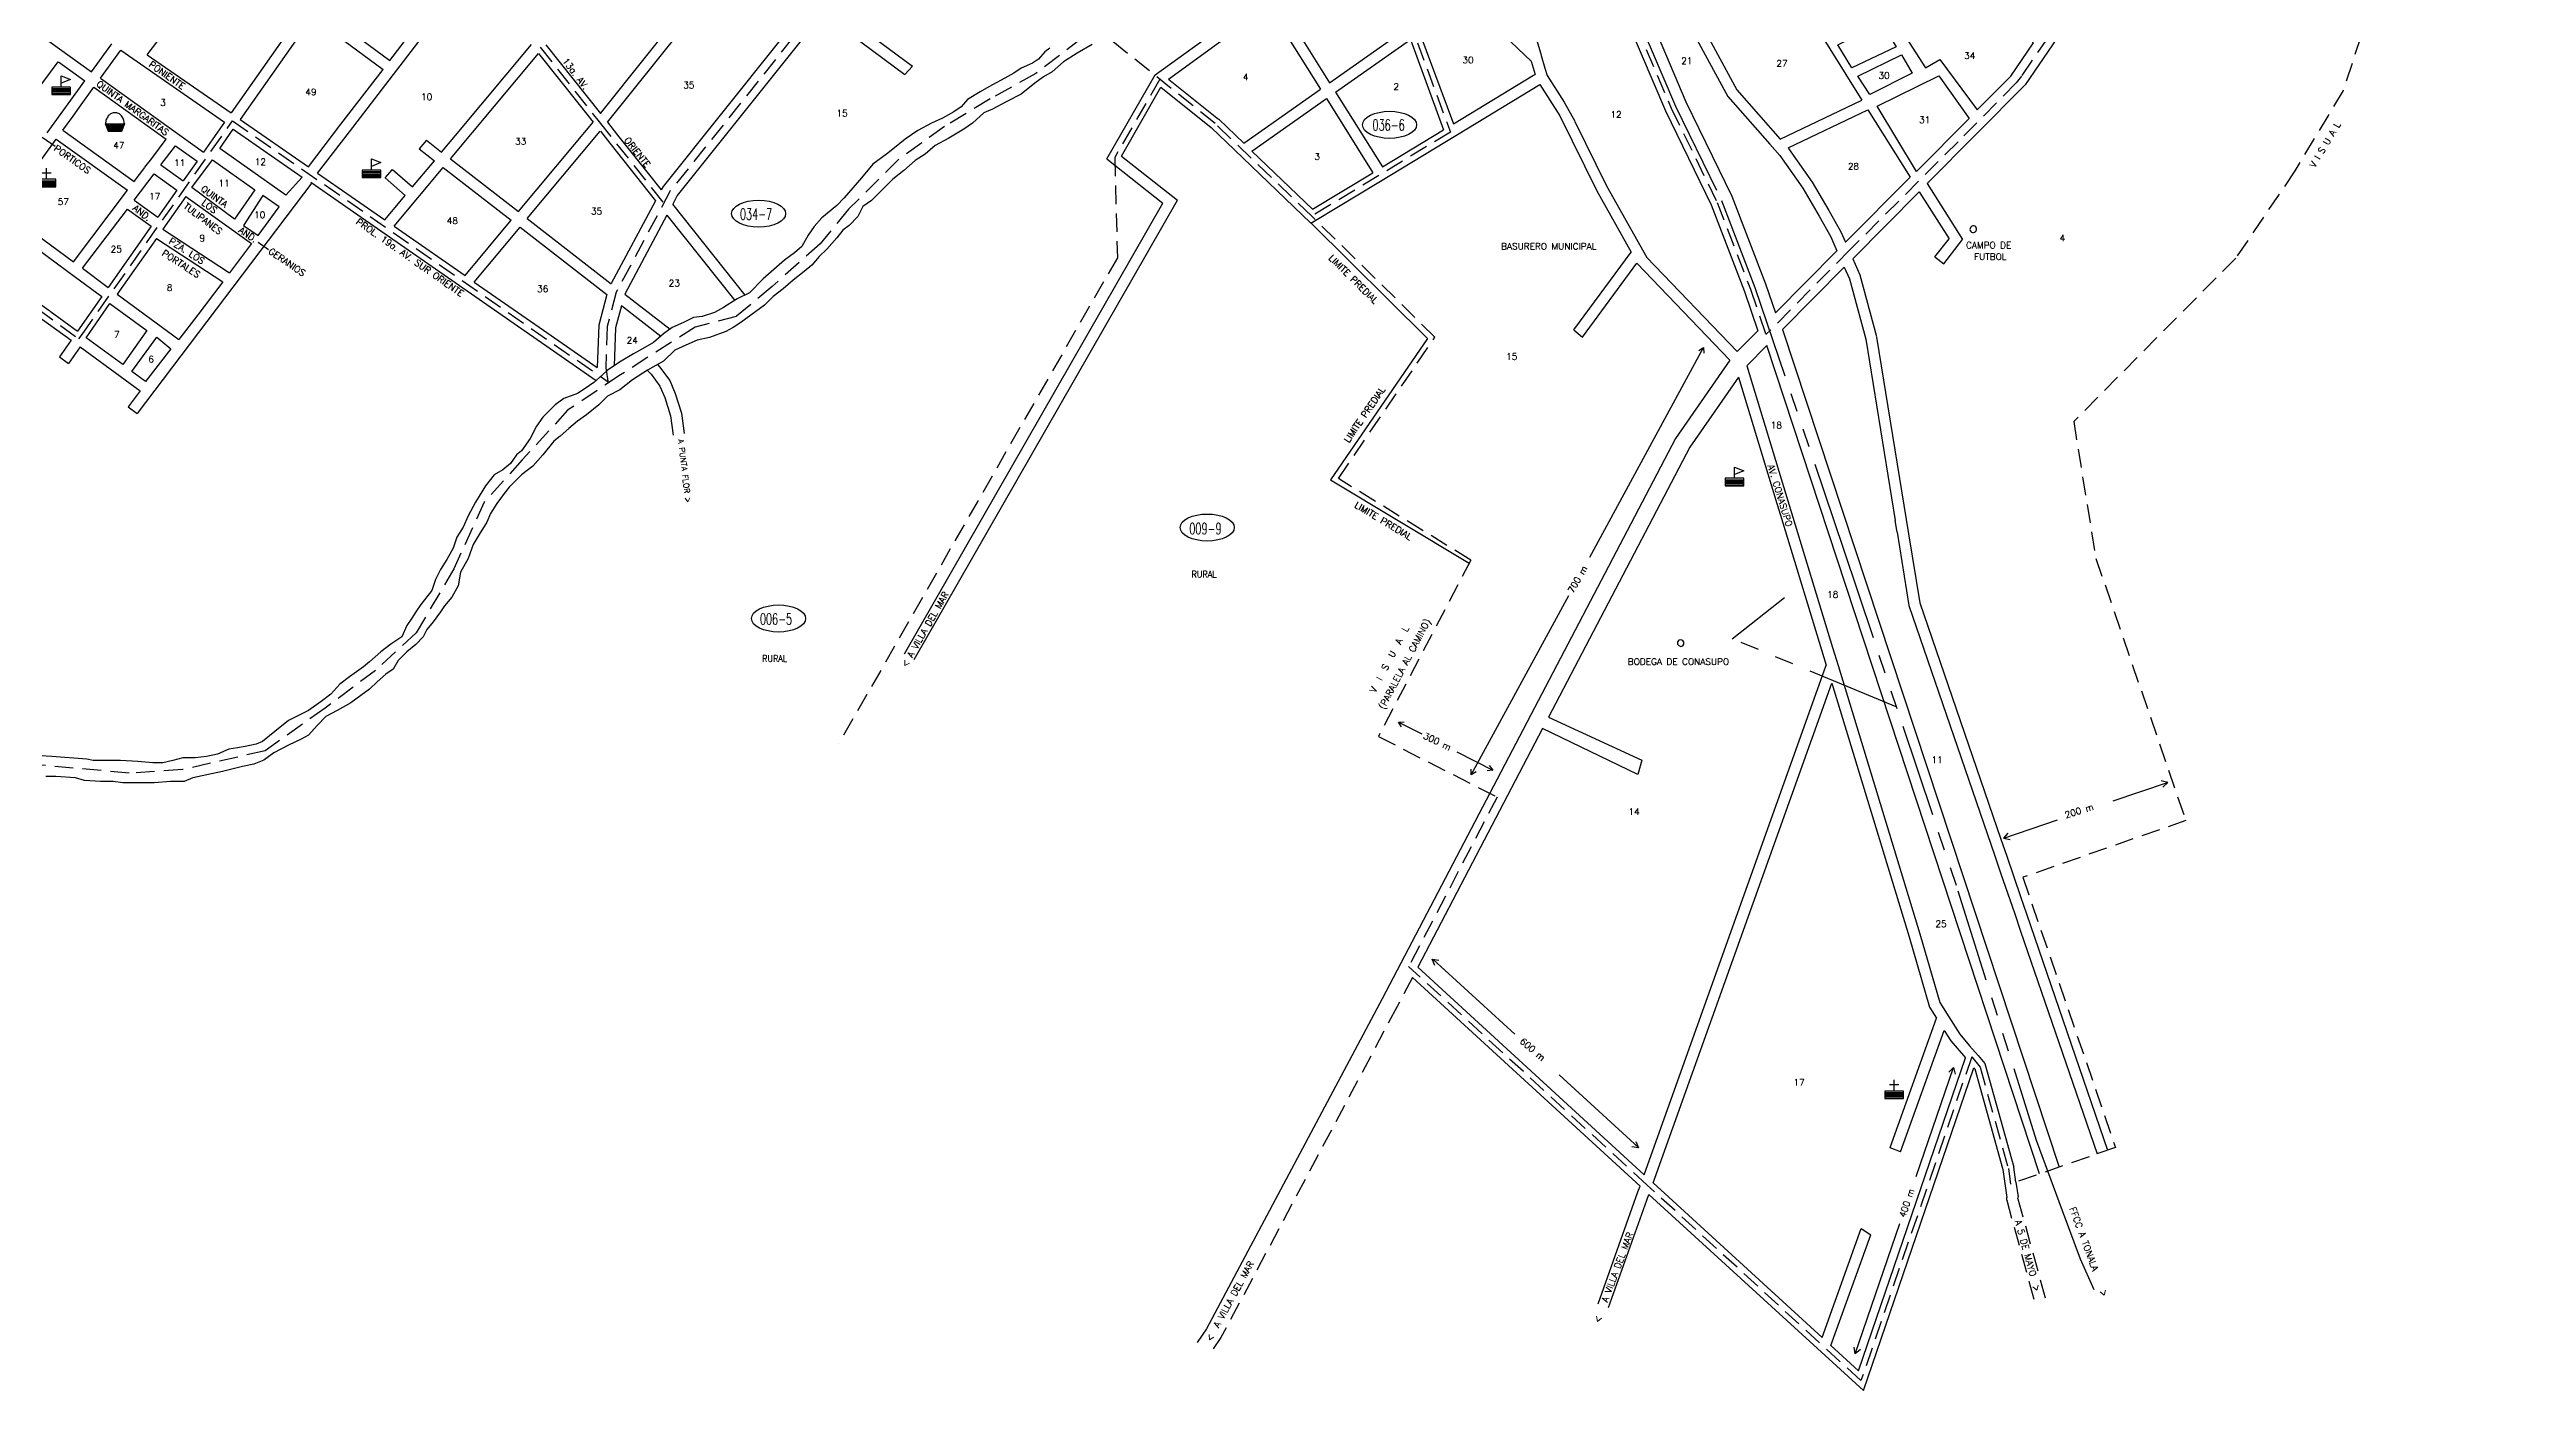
# Model space of a CAD drawing. Extents: x 400988 to 407997, y 1792700 to 1796871.
# Drawn here: x 402801 to 405457, y 1792700 to 1794137 of the extents above; entities that cross this region are included whole.
import ezdxf

# ---------------------------------------------------------------- set-up
doc = ezdxf.new("R2010")
doc.units = 0
doc.header["$LTSCALE"] = 80
doc.header["$MEASUREMENT"] = 0
doc.linetypes.add('HIDDEN', pattern=[0.375, 0.25, -0.125])
doc.linetypes.add('PHANTOM', pattern=[2.5, 1.25, -0.25, 0.25, -0.25, 0.25, -0.25])
doc.layers.get('0').update_dxf_attribs({"linetype": 'CONTINUOUS'})
for name, color, linetype in [('4', 9, 'CONTINUOUS'), ('6', 10, 'CONTINUOUS'), ('9', 5, 'CONTINUOUS'), ('A', 3, 'CONTINUOUS'), ('C', 1, 'CONTINUOUS'), ('D', 6, 'CONTINUOUS'), ('F', 15, 'CONTINUOUS'), ('L', 14, 'CONTINUOUS'), ('M', 10, 'CONTINUOUS'), ('T', 6, 'CONTINUOUS')]:
    doc.layers.add(name, color=color, linetype=linetype)
doc.styles.add('ROMANS', font='ROMANS', dxfattribs={"height": 7})

# ---------------------------------------------------------------- blocks, each defined once
blk = doc.blocks.new('ESC')
for p, q in [((0, -2), (0, 10)), ((0, 10), (10, 6)), ((10, 6), (0, 2)), ((-10, -3.5), (10, -3.5)), ((-10, -5), (10, -5)), ((-10, -6.5), (10, -6.5)), ((-10, -8), (10, -8)), ((-10, -9.5), (10, -9.5))]:
    blk.add_line(p, q)
blk.add_lwpolyline([(-10, -2), (-10, -10), (10, -10), (10, -2)], close=True)
blk = doc.blocks.new('MER')
for p, q in [((-9.4375, -3.5), (9.4375, -3.5)), ((-9, -4.666667), (-9, -2)), ((-8.875, -5), (8.875, -5)), ((-8.3125, -6.5), (8.3125, -6.5)), ((-7.75, -8), (7.75, -8)), ((-7.5, -8.666667), (-7.5, -2)), ((-7.1875, -9.5), (7.1875, -9.5)), ((-6, -10), (-6, -2)), ((-4.5, -10), (-4.5, -2)), ((-3, -10), (-3, -2)), ((-1.5, -10), (-1.5, -2)), ((0, -10), (0, -2)), ((1.5, -10), (1.5, -2)), ((3, -10), (3, -2)), ((4.5, -10), (4.5, -2)), ((6, -10), (6, -2)), ((7.5, -8.666667), (7.5, -2)), ((9, -4.666667), (9, -2))]:
    blk.add_line(p, q)
for points in [[(0, 10, 0.115836), (-3.731702, 9.123708, 0.104065), (-7.071068, 6.485281, 0.09084), (-9.214003, 2.685993, 0.083285), (-10, -2, 0.083285)], [(10, -2, 0.083285), (9.214003, 2.685993, 0.09084), (7.071068, 6.485281, 0.104065), (3.731703, 9.123708, 0.115836), (0, 10, 0.115836)]]:
    blk.add_lwpolyline(points, format="xyb")
blk.add_lwpolyline([(-10, -2), (10, -2), (7, -10), (-7, -10)], close=True)
blk = doc.blocks.new('ELL')
blk.add_circle((0, 0), 1)
blk = doc.blocks.new('IGL')
for p, q in [((-5, 5), (5, 5)), ((0, -2), (0, 10)), ((-10, -3.5), (10, -3.5)), ((-10, -5), (10, -5)), ((-10, -6.5), (10, -6.5)), ((-10, -8), (10, -8)), ((-10, -9.5), (10, -9.5))]:
    blk.add_line(p, q)
blk.add_lwpolyline([(-10, -2), (-10, -10), (10, -10), (10, -2)], close=True)

msp = doc.modelspace()

# ---------------------------------------------------------------- linework, layer by layer
at = {"layer": '4', "color": 9, "linetype": 'HIDDEN'}
msp.add_line((404862.59375, 1793057.25), (404871.5, 1793046.25), dxfattribs=at)
for points in [[(405644.831386, 1794669.819934), (405592.342923, 1794618.486283), (405518.083961, 1794557.270831), (405483.594225, 1794535.894986), (405473.141552, 1794523.703878), (405423.879926, 1794462.927295), (405393.483854, 1794421.825219), (405366.626908, 1794376.763417), (405347.925935, 1794341.981861), (405319.713491, 1794262.379593), (405298.614363, 1794207.525222), (405260.873022, 1794092.934501), (405209.044125, 1794006.899017), (405145.752138, 1793913.420225), (404971.916877, 1793738.28161)], [(402995.253474, 1794554.3208), (403178.536609, 1794327.657146), (403390.7287, 1794059.59502), (403460.046224, 1793972.365477)], [(404953.976516, 1794471.490595), (405017.194656, 1794461.798748), (405066.616933, 1794446.828431), (405021.433503, 1794318.520469), (404989.31127, 1794226.789033), (404982.002342, 1794211.818716), (404967.741432, 1794185.813196), (404944.42247, 1794150.302211), (404915.882845, 1794108.524582), (404910.303539, 1794101.255696), (404848.003626, 1794038.241105), (404731.666989, 1793921.907287), (404641.932573, 1793831.396038)], [(404354.192224, 1794416.153699), (404393.673063, 1794352.749893), (404447.60015, 1794270.389992), (404501.932837, 1794164.732086), (404540.435259, 1794074.07774), (404589.596767, 1793973.216832), (404625.447208, 1793880.141657), (404641.932573, 1793831.396038)], [(404198.461131, 1794255.214396), (404237.010114, 1794215.256813), (404247.434483, 1794200.651054), (404303.696422, 1794048.470454)], [(403617.361589, 1794173.218089), (403466.996215, 1793985.392034), (403409.146886, 1793876.963463), (403399.465466, 1793840.151869), (403397.790572, 1793795.665066), (403400.327807, 1793779.28494)], [(404051.177634, 1794057.874478), (403923.991793, 1794159.526358)], [(403908.054118, 1794148.983049), (403859.168359, 1794111.343166), (403810.061723, 1794084.157773), (403761.010306, 1794054.358758), (403712.069327, 1794019.332497), (403658.287638, 1793965.90044), (403627.697237, 1793928.647092), (403576.363514, 1793883.111121), (403537.821806, 1793850.91936), (403493.611099, 1793839.526142), (403413.637965, 1793788.155514), (403356.911338, 1793750.349973), (403308.356895, 1793697.028354), (403267.477661, 1793651.713261), (403234.991489, 1793580.4276), (403194.609229, 1793511.589903), (403151.005934, 1793471.446836), (403096.948149, 1793431.082892), (403032.546312, 1793385.270825), (402944.069679, 1793365.09801), (402886.625201, 1793361.269563), (402771.34971, 1793371.908027)], [(403991.963727, 1794105.20054), (403943.610119, 1794021.397594), (403946.453823, 1793913.889358)], [(402466.719199, 1793914.217713), (402566.687944, 1794049.382246), (402609.497579, 1794020.224361), (402594.924087, 1794000.178316), (402832.654187, 1793827.053373), (402836.29756, 1793831.609293), (402997.585907, 1794060.63848)], [(402997.585907, 1794060.63848), (403401.443374, 1793780.028411)], [(404154.937226, 1793958.408533), (404051.177634, 1794057.874478)], [(404303.696422, 1794048.470454), (404154.937226, 1793958.408533)], [(404325.365362, 1793589.738907), (404183.416365, 1793677.159328), (404287.018543, 1793828.680558), (404154.937226, 1793958.408533)], [(403946.453823, 1793913.889358), (403647.911168, 1793393.429067)], [(404971.916877, 1793738.28161), (404995.803418, 1793591.447436), (405092.169813, 1793310.522318)], [(404325.365362, 1793589.738907), (404226.360082, 1793400.596663)], [(404226.360082, 1793400.596663), (404353.80529, 1793335.676124)], [(404353.80529, 1793335.676124), (404258.782687, 1793154.142487)], [(405092.169813, 1793310.522318), (404917.361614, 1793249.680159), (405016.788789, 1792960.049489)], [(404514.507505, 1792919.770998), (404258.782687, 1793154.142487)], [(404862.600848, 1793057.252215), (404743.807032, 1792710.202805)], [(404871.497027, 1793046.187839), (404901.881378, 1792937.592813), (404904.262345, 1792920.913841)], [(405016.788789, 1792960.049489), (404904.262345, 1792920.913841)], [(404743.807032, 1792710.202805), (404514.507505, 1792919.770998)]]:
    msp.add_lwpolyline(points, dxfattribs=at)
at = {"layer": '6', "color": 10}
for p, q in [((403935.25, 1794019.75), (403986.84375, 1794109.75)), ((403950.8125, 1794022.75), (403993.125, 1794096.625)), ((403935.25, 1794019.75), (403995.28125, 1793972.375)), ((403950.8125, 1794022.75), (404010.84375, 1793975.5)), ((404071.96875, 1794029.625), (404154.09375, 1793950.875)), ((403718.1875, 1793489.125), (403995.28125, 1793972.375)), ((403728.5625, 1793483.125), (404010.84375, 1793975.5)), ((404154.09375, 1793950.875), (404159.34375, 1793954.125)), ((404262.78125, 1793142.375), (404506.90625, 1792918.625)), ((404746.53125, 1792699.625), (404864.875, 1793045.375)), ((404864.875, 1793045.375), (404865.78125, 1793044.25)), ((404461.90625, 1792792.625), (404504.71875, 1792912.5)), ((404473.21875, 1792788.625), (404514.34375, 1792903.625)), ((404504.71875, 1792912.5), (404506.90625, 1792918.625)), ((404514.34375, 1792903.625), (404516.53125, 1792909.75)), ((404516.53125, 1792909.75), (404746.53125, 1792699.625)), ((404900.09375, 1792903.75), (404900.25, 1792906.625)), ((404910.03125, 1792922.875), (404912.28125, 1792907.125)), ((404912.1875, 1792905), (404912.28125, 1792907.125))]:
    msp.add_line(p, q, dxfattribs=at)
for points in [[(403993.125, 1794096.625), (404047.21875, 1794053.375), (404047.4375, 1794053.25)], [(404047.03125, 1794053.5), (404047.21875, 1794053.375), (404071.96875, 1794029.625)], [(404154.108, 1793950.892), (404278.939889, 1793827.370329), (404175.0773, 1793675.588234), (404323.569548, 1793586.308138)], [(403442.111346, 1793793.248721), (403446.473874, 1793789.064736), (403455.932884, 1793776.156122), (403461.097676, 1793764.095631), (403467.321433, 1793744.520142), (403470.026818, 1793723.762837)], [(403453.181481, 1793799.258564), (403455.53505, 1793797.001319), (403466.423624, 1793782.141794), (403472.357514, 1793768.285355), (403479.08222, 1793747.134239), (403481.926176, 1793725.31373)], [(404345.785331, 1793339.761488), (404230.479607, 1793119.478456), (404042.104703, 1792765.576381), (404032.193852, 1792751.062499)], [(404865.78125, 1793044.25), (404896, 1792936.375), (404900.25, 1792906.625)]]:
    msp.add_lwpolyline(points, dxfattribs=at)
at = {"layer": '6', "color": 10, "linetype": 'PHANTOM'}
msp.add_lwpolyline([(404781.66133, 1793432.441427), (404605.79713, 1793505.354673), (404661.794367, 1793549.596525)], dxfattribs=at)
at = {"layer": '6', "color": 10, "linetype": 'HIDDEN'}
for points in [[(404262.768902, 1793142.350954), (404246.39813, 1793111.075807), (404057.528416, 1792756.244128), (404049.276244, 1792744.159288)], [(404900.095394, 1792903.713675), (404930.547985, 1792792.646191)], [(404912.17665, 1792905.032594), (404942.12087, 1792795.819256)]]:
    msp.add_lwpolyline(points, dxfattribs=at)
at = {"layer": '9', "color": 5}
for points in [[(403874.05016, 1794138.555071), (403868.706496, 1794134.544469), (403862.026915, 1794126.523264), (403855.347335, 1794122.512662), (403843.32409, 1794117.165193), (403835.308593, 1794111.817723), (403825.957181, 1794106.470254), (403808.590271, 1794097.112182), (403799.238859, 1794091.764713), (403785.790637, 1794083.581677), (403779.111056, 1794075.560473), (403771.09556, 1794070.213003), (403759.072315, 1794063.528666), (403747.04907, 1794058.181197), (403732.353993, 1794050.159992), (403718.994832, 1794040.801921), (403705.635671, 1794030.106982), (403698.95609, 1794024.759512), (403684.261013, 1794014.064573), (403672.237768, 1793999.359032), (403662.886356, 1793988.664093), (403653.534943, 1793977.969154), (403645.519446, 1793969.94795), (403629.488453, 1793956.579276), (403621.472957, 1793947.221204), (403614.793376, 1793937.863133), (403608.113796, 1793925.831326), (403600.098299, 1793919.146989), (403589.41097, 1793911.125785), (403566.700397, 1793891.072774), (403552.00532, 1793876.367233), (403538.646159, 1793869.682896), (403523.951082, 1793860.324825), (403514.599669, 1793854.977355), (403501.240508, 1793850.966753), (403491.889095, 1793849.629886), (403481.201767, 1793844.282416), (403469.178522, 1793838.934947), (403459.827109, 1793832.25061), (403449.13978, 1793822.892538), (403439.788368, 1793817.545069), (403427.765123, 1793810.860732), (403414.405962, 1793802.839527), (403399.710885, 1793793.481456)], [(403919.471307, 1794142.565673), (403903.440314, 1794133.207601), (403888.745237, 1794123.84953), (403876.721992, 1794113.154591), (403867.37058, 1794107.807121), (403858.019167, 1794101.122784), (403843.32409, 1794089.090978), (403827.293097, 1794081.069773), (403812.59802, 1794073.048569), (403803.246607, 1794069.037967)], [(403803.246607, 1794069.037967), (403791.134301, 1794058.181197), (403781.782888, 1794051.49686), (403765.751895, 1794042.138788), (403751.056818, 1794034.117584), (403740.369489, 1794024.759512), (403729.682161, 1794018.075175), (403717.658916, 1794007.380236), (403705.635671, 1793998.022165), (403696.284258, 1793988.664093), (403690.940594, 1793983.316624), (403682.925097, 1793975.295419), (403673.573684, 1793968.611082), (403668.23002, 1793957.916143), (403658.878607, 1793948.558072), (403652.199027, 1793943.210602), (403645.519446, 1793935.189398), (403634.832118, 1793923.157591), (403626.816621, 1793915.136387), (403618.801124, 1793905.778316), (403610.785628, 1793899.093979), (403598.762383, 1793889.735907), (403588.075054, 1793880.377835), (403577.387725, 1793872.356631), (403568.036313, 1793862.998559), (403553.341236, 1793852.30362), (403542.653907, 1793844.282416), (403534.63841, 1793838.934947), (403526.622914, 1793834.924344), (403509.256005, 1793828.240008), (403495.896844, 1793825.566273), (403483.873599, 1793820.218803), (403471.850354, 1793814.871334), (403459.827109, 1793802.839527), (403442.4602, 1793793.481456), (403426.429207, 1793782.786517), (403413.070046, 1793772.091578), (403399.710885, 1793765.407241), (403390.44514, 1793756.035097), (403377.085979, 1793745.340158), (403367.734567, 1793738.655821), (403358.383154, 1793730.634617), (403349.031741, 1793722.613412), (403342.352161, 1793717.265943), (403330.328916, 1793702.560402), (403319.641587, 1793690.528595), (403307.618342, 1793681.170524), (403294.259181, 1793667.80185), (403288.915517, 1793661.117513), (403280.90002, 1793650.422574), (403274.22044, 1793639.727635), (403270.212691, 1793630.369563), (403262.197195, 1793617.000889), (403255.517614, 1793606.30595), (403250.17395, 1793591.600409), (403242.158453, 1793576.894868), (403239.486621, 1793562.189327), (403232.807041, 1793550.15752), (403224.791544, 1793540.799449), (403220.783796, 1793534.115112), (403212.768299, 1793523.420173), (403206.088719, 1793515.398969), (403202.080971, 1793507.377764), (403194.065474, 1793499.35656), (403184.714061, 1793491.335356), (403175.344836, 1793482.086344), (403170.001172, 1793472.728273), (403161.985675, 1793467.380803), (403152.634263, 1793459.359599), (403144.618766, 1793451.338395), (403135.267354, 1793444.654058), (403124.580025, 1793436.632854), (403109.884948, 1793428.611649), (403097.861703, 1793421.927312), (403088.51029, 1793412.569241), (403079.158877, 1793401.874302), (403071.143381, 1793397.8637), (403057.78422, 1793391.179363), (403041.753227, 1793383.158158), (403031.065898, 1793375.136954), (403020.378569, 1793371.126352), (403008.355324, 1793368.452617), (402986.980667, 1793363.105148), (402974.957422, 1793360.431413)], [(403399.710885, 1793793.481456), (403394.435076, 1793788.228974), (403385.083664, 1793780.20777), (403375.732251, 1793773.523433), (403367.716754, 1793768.175963), (403353.021677, 1793762.828494), (403343.670265, 1793756.144157), (403330.311104, 1793742.775483), (403323.631523, 1793733.417412), (403316.951943, 1793720.048738), (403307.60053, 1793706.680064), (403302.256866, 1793702.669462), (403295.577285, 1793693.31139), (403287.561789, 1793686.627053), (403278.210376, 1793681.279584), (403268.858963, 1793669.247777), (403258.171634, 1793651.868502), (403250.156138, 1793637.16296), (403244.812473, 1793625.131154), (403238.132893, 1793614.436215), (403234.125145, 1793602.404408), (403227.445564, 1793590.372602), (403220.765984, 1793579.677663), (403215.422319, 1793568.982724), (403211.414571, 1793556.950918), (403199.391326, 1793542.245376), (403194.047662, 1793534.224172), (403190.039913, 1793527.539835), (403184.696249, 1793519.518631), (403179.352585, 1793507.486825), (403167.32934, 1793499.46562), (403156.642011, 1793491.444416), (403144.618766, 1793480.749477), (403137.939186, 1793475.402007), (403123.244109, 1793464.707068), (403112.55678, 1793456.685864), (403103.205367, 1793445.990925), (403092.518038, 1793437.969721), (403079.158877, 1793428.611649), (403057.78422, 1793417.91671), (403043.089143, 1793405.884904), (403029.729982, 1793395.189965), (403023.050401, 1793392.51623), (403011.027157, 1793389.842495), (403003.01166, 1793388.505628), (402993.689086, 1793387.091363), (402981.662024, 1793381.743893), (402969.634963, 1793379.070159), (402957.607901, 1793377.733291), (402944.244499, 1793377.733291), (402933.553777, 1793375.059556), (402922.863056, 1793372.385822), (402912.172334, 1793372.385822), (402896.136252, 1793373.722689), (402877.427489, 1793375.059556), (402865.400427, 1793375.059556), (402854.709706, 1793375.059556), (402848.028005, 1793375.059556), (402841.346304, 1793376.396424), (402803.928778, 1793379.070159), (402785.220015, 1793380.407026)], [(402974.957422, 1793360.431413), (402954.99926, 1793356.280088), (402945.647847, 1793352.269486), (402930.95277, 1793352.269486), (402913.585861, 1793350.932618), (402904.234448, 1793350.932618), (402892.211203, 1793350.932618), (402880.187958, 1793350.932618), (402869.500629, 1793352.269486), (402856.141468, 1793352.269486), (402838.774559, 1793353.606353), (402829.423146, 1793356.280088), (402808.048489, 1793357.616955), (402797.36116, 1793357.616955)]]:
    msp.add_lwpolyline(points, dxfattribs=at)
at = {"layer": 'D', "color": 6}
for p, q in [((404547.25, 1793502), (404547.21875, 1793499.75)), ((404547.21875, 1793499.75), (404548.46875, 1793498)), ((404548.5625, 1793503.75), (404547.25, 1793502)), ((404548.46875, 1793498), (404550.5625, 1793497.25)), ((404550.6875, 1793504.375), (404548.5625, 1793503.75)), ((404550.5625, 1793497.25), (404552.6875, 1793497.875)), ((404552.78125, 1793503.625), (404550.6875, 1793504.375)), ((404552.6875, 1793497.875), (404554.03125, 1793499.625)), ((404554.0625, 1793501.875), (404552.78125, 1793503.625)), ((404554.03125, 1793499.625), (404554.0625, 1793501.875))]:
    msp.add_line(p, q, dxfattribs=at)
at = {"layer": 'F', "color": 15}
for p, q in [((402906.21875, 1794131.375), (402989.40625, 1794240.875)), ((403392.125, 1794068.625), (403520.96875, 1794229.5)), ((403166.40625, 1794125.25), (403209.96875, 1794182)), ((403399.8125, 1794059), (403511.78125, 1794198.875)), ((403986.84375, 1794109.75), (404102.28125, 1794193.125)), ((404001.3125, 1794105.375), (404108.6875, 1794183)), ((404108.6875, 1794183), (404164.21875, 1794094.5)), ((404118.4375, 1794190), (404174.03125, 1794101.375)), ((404332.4375, 1794179.5), (404390.28125, 1794124.375)), ((404669.9375, 1794202.625), (404744.90625, 1794082.625)), ((403661.84375, 1794152.375), (403718.71875, 1794110.125)), ((403677.375, 1794155.75), (403726.75, 1794119.125)), ((404174.03125, 1794101.375), (404256.3125, 1794159.25)), ((404270.9375, 1794154.375), (404306.8125, 1794057.375)), ((402906.21875, 1794131.375), (402996.0625, 1794069)), ((403231.34375, 1794019.75), (403325.875, 1794132.75)), ((403236.75, 1794044.875), (403318.25, 1794142.25)), ((403333.75, 1794142.125), (403392.125, 1794068.625)), ((404180.4375, 1794091.25), (404260.625, 1794147.625)), ((404260.625, 1794147.625), (404296.34375, 1794051)), ((402769.59375, 1794068.625), (402810.84375, 1794124)), ((402798.8125, 1794047.75), (402839.3125, 1794103.5)), ((404001.3125, 1794105.375), (404054.9375, 1794062.5)), ((404311.03125, 1794045.875), (404399.34375, 1794099.375)), ((404390.28125, 1794124.375), (404394.375, 1794110.375)), ((404399.34375, 1794099.375), (404420.78125, 1794066)), ((404407.21875, 1794109.25), (404425.625, 1794080.625)), ((402826.65625, 1794065.625), (402833.6875, 1794075.375)), ((404081.96875, 1794036.625), (404164.21875, 1794094.5)), ((404090.8125, 1794028.25), (404170.59375, 1794084.375)), ((404170.59375, 1794084.375), (404220.375, 1794005)), ((404180.4375, 1794091.25), (404230.625, 1794011.25)), ((404425.625, 1794080.625), (404436.9375, 1794060.375)), ((404657.25, 1794040.875), (404744.90625, 1794082.625)), ((404665.59375, 1794031.625), (404751.3125, 1794072.375)), ((404751.3125, 1794072.375), (404796.46875, 1794000.125)), ((403005.90625, 1794062.125), (403079.03125, 1794011.375)), ((403304.25, 1793963.25), (403384.34375, 1794059.125)), ((403313.75, 1793955.875), (403391.9375, 1794049.625)), ((404055.34375, 1794062.25), (404081.96875, 1794036.625)), ((404226.75, 1793994.875), (404311.03125, 1794045.875)), ((404230.625, 1794011.25), (404296.34375, 1794051)), ((404420.78125, 1794066), (404460.46875, 1793985.375)), ((404437.0625, 1794060), (404471.09375, 1793991)), ((402903.6875, 1794010.75), (402910.9375, 1794020.25)), ((403197.75, 1794030.625), (403214.125, 1794017.875)), ((403205.5, 1794039.75), (403221.84375, 1794027.125)), ((403221.84375, 1794027.125), (403236.75, 1794044.875)), ((403231.34375, 1794019.75), (403304.25, 1793963.25)), ((404090.8125, 1794028.25), (404155.78125, 1793965.875)), ((404656.6875, 1794023.375), (404646, 1794035.5)), ((403081.59375, 1793995), (403387.59375, 1793782.375)), ((403088.90625, 1794004.5), (403160.96875, 1793954.375)), ((403161.34375, 1793999.375), (403169.25, 1794008.375)), ((403161.34375, 1793999.375), (403182.84375, 1793980.5)), ((403169.25, 1794008.375), (403190.5625, 1793989.75)), ((403170.875, 1793947.5), (403223.625, 1794010.625)), ((403190.5625, 1793989.75), (403214.125, 1794017.875)), ((403223.625, 1794010.625), (403296.5625, 1793954)), ((404155.78125, 1793965.875), (404220.375, 1794005)), ((404159.34375, 1793954.125), (404226.75, 1793994.875)), ((404814.96875, 1793993.25), (404852.875, 1793933.375)), ((403160.96875, 1793954.375), (403182.84375, 1793980.5)), ((403469.59375, 1793971.125), (403546.96875, 1793873.875)), ((404460.46875, 1793985.375), (404497.25, 1793919.75)), ((404471.09375, 1793991), (404514.125, 1793914.25)), ((404806.3125, 1793984.5), (404838.25, 1793934.125)), ((403170.875, 1793947.5), (403247.03125, 1793894.625)), ((403247.03125, 1793894.625), (403296.5625, 1793954)), ((403256.90625, 1793887.75), (403306.0625, 1793946.625)), ((403306.0625, 1793946.625), (403399.1875, 1793874.375)), ((403313.75, 1793955.875), (403403.78125, 1793886)), ((403463.4375, 1793959.625), (403536.1875, 1793868.125)), ((404435.90625, 1793836.375), (404497.25, 1793919.75)), ((404514.125, 1793914.25), (404611.0625, 1793813.375)), ((404735.03125, 1793912.75), (404742.75, 1793895.375)), ((404823.15625, 1793914.625), (404838.25, 1793934.125)), ((404823.15625, 1793914.625), (404832.625, 1793907.375)), ((404832.625, 1793907.375), (404852.875, 1793933.375)), ((402819.75, 1793900), (402829.40625, 1793892.875)), ((404445.1875, 1793828.625), (404503.5, 1793908)), ((404503.5, 1793908), (404603.3125, 1793804.125)), ((404725.96875, 1793903.625), (404731.40625, 1793891.375)), ((404742.75, 1793895.375), (404760.53125, 1793829.25)), ((402792.21875, 1793863.75), (402801.90625, 1793856.75)), ((403414.625, 1793862.5), (403456.875, 1793829.625)), ((403418.21875, 1793874.875), (403466.75, 1793837.25)), ((404435.90625, 1793836.375), (404445.1875, 1793828.625)), ((402812, 1793807.625), (402821.71875, 1793800.5)), ((402885.65625, 1793754), (402895.34375, 1793747)), ((404782.5, 1793619.625), (404780.5, 1793632)), ((404511.3125, 1792930.875), (404706.59375, 1793477.125)), ((404520.90625, 1792922), (404712.4375, 1793457.875)), ((404268.53125, 1793153.375), (404511.3125, 1792930.875)), ((404775.09375, 1792959.875), (404824.90625, 1793098.625)), ((404786.28125, 1792955.5), (404833, 1793085.625)), ((404741.09375, 1792720.75), (404855.8125, 1793056)), ((404869.375, 1793058.5), (404876.625, 1793050.125)), ((404876.625, 1793050.125), (404907.78125, 1792938.875)), ((404910.03125, 1792922.875), (404907.78125, 1792938.875)), ((404520.90625, 1792922), (404702.0625, 1792756.5)), ((404702.0625, 1792756.5), (404744.03125, 1792873.375)), ((404711.65625, 1792747.75), (404754.3125, 1792866.5)), ((404711.65625, 1792747.75), (404741.09375, 1792720.75))]:
    msp.add_line(p, q, dxfattribs=at)
for points in [[(404376.203247, 1794412.966537), (404408.001613, 1794361.900312), (404462.310801, 1794278.956849), (404517.33626, 1794171.951745), (404555.909981, 1794081.129524), (404605.198145, 1793980.008767), (404641.438047, 1793885.922474), (404652.023317, 1793854.622857)], [(404394.300379, 1794339.013272), (404441.542823, 1794266.862462), (404495.590251, 1794161.759285), (404534.063314, 1794071.174064), (404583.17267, 1793970.420153), (404618.862746, 1793877.761321), (404633.126608, 1793835.584467)], [(403088.90625, 1794004.5), (403122.96875, 1794048.875), (403255.34375, 1794221.375)], [(403073.420435, 1794178.910146), (402996.050698, 1794069.011403)], [(403089.988778, 1794181.598794), (403166.398202, 1794125.225141)], [(404380.65625, 1794199.25), (404390.21875, 1794166.875), (404400.4375, 1794132.25), (404400.875, 1794130.75), (404405, 1794116.875), (404407.21875, 1794109.25)], [(404983.765075, 1794196.87525), (404963.758165, 1794163.663967), (404920.046274, 1794099.103903), (404814.975726, 1793993.245573)], [(402780.39445, 1794160.551555), (402846.360601, 1794113.253101)], [(403083.079145, 1794171.784104), (403005.905559, 1794062.163982)], [(403083.079145, 1794171.784104), (403159.092355, 1794115.702772)], [(403618.975058, 1794160.832599), (403474.54382, 1793980.419059), (403469.606775, 1793971.16542)], [(404578.5625, 1794153.25), (404610.84375, 1794093.75), (404657.25, 1794040.875)], [(402846.360601, 1794113.253101), (402868.14724, 1794143.269469)], [(402856.11298, 1794106.260538), (402878.004017, 1794136.420739)], [(402878.004017, 1794136.420739), (402989.142615, 1794059.198916)], [(403325.875, 1794132.75), (403370.75, 1794076.25), (403384.34375, 1794059.125)], [(403584.581832, 1794146.6728), (403459.448609, 1793990.365009), (403457.398814, 1793986.523022)], [(404568, 1794147.625), (404600.9375, 1794086.75), (404646, 1794035.5)], [(402810.855025, 1794123.945112), (402839.311619, 1794103.541423)], [(402856.11298, 1794106.260538), (402966.535229, 1794027.086575)], [(403079.03125, 1794011.375), (403113.9375, 1794056.875), (403159.09375, 1794115.75)], [(403718.711684, 1794110.183778), (403726.743189, 1794119.168254)], [(404306.8125, 1794057.375), (404392.84375, 1794109.5), (404394.375, 1794110.375)], [(402833.697494, 1794075.377781), (402849.063998, 1794096.54886)], [(402849.063998, 1794096.54886), (402926.637941, 1794040.927492)], [(402815.628706, 1794050.483652), (402826.6484, 1794065.665948)], [(402815.628706, 1794050.483652), (402892.301718, 1793995.676254)], [(402989.142615, 1794059.198916), (402966.535229, 1794027.086575)], [(403392.09375, 1794049.375), (403402.09375, 1794036.75), (403451.25, 1793975)], [(403399.8125, 1794059), (403410.59375, 1794045.375), (403441.9375, 1794006), (403457.40625, 1793986.5)], [(402753.0034, 1793964.202138), (402808.579657, 1794040.771882)], [(402808.579657, 1794040.771882), (402885.045102, 1793986.112857)], [(402910.951296, 1794020.254277), (402926.637941, 1794040.927492)], [(402920.72376, 1794013.281254), (402936.393725, 1794033.932488)], [(402936.393725, 1794033.932488), (402959.627045, 1794017.273943)], [(403205.50673, 1794039.80332), (403197.752124, 1794030.631514)], [(404656.6875, 1794023.375), (404681.59375, 1793988.5), (404699.0625, 1793958.5), (404711.53125, 1793936.125), (404718.125, 1793921.25)], [(404666.09375, 1794030.875), (404691.65625, 1793995), (404709.5, 1793964.5), (404722.28125, 1793941.5), (404727.1875, 1793930.375)], [(402892.095014, 1793975.55182), (402913.466965, 1794003.717623)], [(402892.301718, 1793995.676254), (402903.694501, 1794010.690646)], [(403082.600334, 1793994.262201), (402895.353859, 1793746.980443)], [(402913.466965, 1794003.717623), (402937.839858, 1793986.326644)], [(402920.72376, 1794013.281254), (402944.747923, 1793996.139107)], [(402959.627045, 1794017.273943), (402944.747923, 1793996.139107)], [(404796.46059, 1794000.143069), (404727.20018, 1793930.36337)], [(402826.996638, 1793909.611579), (402885.045102, 1793986.112857)], [(402836.653868, 1793902.48669), (402884.838397, 1793965.988424)], [(402884.838397, 1793965.988424), (402910.571592, 1793947.593823)], [(402892.095014, 1793975.55182), (402917.479697, 1793957.406342)], [(402937.839858, 1793986.326644), (402917.479697, 1793957.406342)], [(402947.608311, 1793979.356484), (402923.016606, 1793944.425547)], [(402947.608311, 1793979.356484), (403018.148257, 1793929.023569)], [(403451.242351, 1793974.983796), (403403.78826, 1793886.039301)], [(404806.304451, 1793984.509284), (404735.040662, 1793912.711185)], [(402745.954323, 1793954.490328), (402819.74231, 1793900.051199)], [(402753.0034, 1793964.202138), (402826.996638, 1793909.611579)], [(402910.571592, 1793947.593823), (402864.40286, 1793882.014104)], [(402923.016606, 1793944.425547), (402994.366439, 1793897.616784)], [(403463.450341, 1793959.626249), (403418.219223, 1793874.848333)], [(402916.104963, 1793934.608001), (402891.819373, 1793900.111881)], [(402916.104963, 1793934.608001), (402987.105784, 1793888.028206)], [(403018.148257, 1793929.023569), (402994.366439, 1793897.616784)], [(404718.128597, 1793921.223771), (404652.023317, 1793854.622857)], [(402829.39954, 1793892.92631), (402857.493228, 1793872.199415)], [(402836.653868, 1793902.48669), (402864.40286, 1793882.014104)], [(402891.819373, 1793900.111881), (402874.061598, 1793874.888102)], [(402987.105784, 1793888.028206), (402960.319297, 1793852.653388)], [(403256.90625, 1793887.75), (403284.78125, 1793868.375), (403326.5625, 1793839.375), (403388.8125, 1793796.125)], [(404725.969249, 1793903.571757), (404659.697018, 1793836.802641)], [(404731.40625, 1793891.375), (404748.875, 1793826.375), (404748.9375, 1793826.125)], [(402857.493228, 1793872.199415), (402831.444295, 1793835.198578)], [(402874.061598, 1793874.888102), (402940.204497, 1793826.089348)], [(403399.17497, 1793874.431662), (403390.509157, 1793841.481705), (403388.801288, 1793796.119065)], [(403414.634171, 1793862.44338), (403408.421775, 1793838.822034), (403406.886784, 1793798.051189)], [(402784.961524, 1793854.214075), (402824.535464, 1793825.385028)], [(402801.917656, 1793856.70831), (402831.444295, 1793835.198578)], [(402960.319296, 1793852.653389), (402940.204497, 1793826.089348)], [(404633.126608, 1793835.584467), (404611.073755, 1793813.366269)], [(404659.697018, 1793836.802641), (404956.453326, 1792939.065378)], [(402824.535464, 1793825.385028), (402812.005994, 1793807.58772)], [(402834.235968, 1793818.318351), (402821.712483, 1793800.529545)], [(402834.235968, 1793818.318351), (402898.738857, 1793771.328924)], [(404642.728729, 1793819.70713), (404621.289594, 1793798.107252)], [(404935.284805, 1792931.703163), (404642.728729, 1793819.70713)], [(404748.8125, 1793826.75), (404748.875, 1793826.375), (404780.5, 1793632)], [(404760.65625, 1793828.625), (404794.96875, 1793617.75), (404806.96875, 1793544), (404893.875, 1793290.625), (404900.125, 1793272.5), (404915.03125, 1793229), (404921.40625, 1793210.5), (405008.3125, 1792957.125)], [(404603.30469, 1793804.133143), (404544.895364, 1793720.146437), (404345.785331, 1793339.761488)], [(404612.490841, 1793785.815922), (404560.318459, 1793710.797312), (404408.820701, 1793421.372082)], [(404612.5, 1793785.875), (404653.75, 1793650.375), (404657.625, 1793637.75), (404706.59375, 1793477.125)], [(404621.28125, 1793798.125), (404666.875, 1793648.5), (404670.75, 1793635.875), (404713.375, 1793496), (404719.21875, 1793476.75), (404806.875, 1793189.25), (404828.5625, 1793115.375), (404838.1875, 1793100), (404849.78125, 1793081.5), (404860.3125, 1793069.125), (404869.375, 1793058.5)], [(402898.738857, 1793771.328924), (402885.646684, 1793754.039117)], [(404782.5, 1793619.625), (404795.28125, 1793541.125), (404887.40625, 1793272.625), (404893.625, 1793254.5), (404908.71875, 1793210.5), (404915.0625, 1793192), (404996.96875, 1792953.125)], [(404712.4375, 1793457.875), (404795.375, 1793185.75), (404817.5, 1793110.5), (404824.90625, 1793098.625)], [(404402.486584, 1793409.271221), (404268.526595, 1793153.350598)], [(404408.820701, 1793421.372082), (404508.695487, 1793375.362545), (404504.538893, 1793359.720612), (404402.486584, 1793409.271221)], [(404833, 1793085.625), (404840.09375, 1793074.375), (404855.8125, 1793056)], [(404786.281399, 1792955.499726), (404775.083179, 1792959.819946)], [(404744.038587, 1792873.358621), (404754.306234, 1792866.446759)]]:
    msp.add_lwpolyline(points, dxfattribs=at)
for points in [[(404901.038962, 1794178.470993), (404844.766047, 1794149.751742), (404816.062005, 1794188.561887), (404778.806384, 1794170.545379), (404812.996316, 1794117.404892), (404828.366261, 1794126.279989), (404868.551557, 1794072.362808), (404904.488324, 1794108.362227), (404928.95723, 1794144.091019)], [(404719.144944, 1794142.083815), (404766.300283, 1794165.321716), (404781.699965, 1794140.053189), (404734.022895, 1794117.336111)], [(404740.546572, 1794108.480082), (404787.180861, 1794131.45689), (404798.666201, 1794111.658363), (404753.335103, 1794088.68269)], [(404761.16515, 1794076.178859), (404827.338917, 1794108.816311), (404859.697798, 1794063.232747), (404803.4494, 1794006.364554)], [(402984.170762, 1794031.104562), (402998.2273, 1794051.70725), (403072.293538, 1794000.165324), (403054.847567, 1793980.862877)], [(402976.101642, 1794018.847522), (403021.480863, 1793986.567864), (402999.614482, 1793955.272194), (402953.97326, 1793989.115455)], [(403047.560589, 1793968.34588), (403030.08715, 1793980.580673), (403009.524641, 1793948.504223), (403025.172477, 1793937.571032)], [(404863.816954, 1793947.983368), (404862.750889, 1793947.682095), (404861.8301, 1793947.066136), (404861.14472, 1793946.195784), (404860.761838, 1793945.156236), (404860.718934, 1793944.04925), (404861.020207, 1793942.983186), (404861.636166, 1793942.062397), (404862.506518, 1793941.377016), (404863.546066, 1793940.994134), (404864.653052, 1793940.95123), (404865.719116, 1793941.252503), (404866.639905, 1793941.868463), (404867.325286, 1793942.738814), (404867.708168, 1793943.778362), (404867.751072, 1793944.885348), (404867.449799, 1793945.951413), (404866.833839, 1793946.872202), (404865.963487, 1793947.557582), (404864.923939, 1793947.940464)], [(402866.246414, 1793864.714461), (402905.888641, 1793835.818107), (402879.856586, 1793799.306038), (402840.735862, 1793827.942207)], [(402889.506561, 1793792.016563), (402916.320531, 1793828.529314), (402931.448452, 1793816.031839), (402904.372254, 1793781.343329)]]:
    msp.add_lwpolyline(points, close=True, dxfattribs=at)
at = {"layer": 'L', "color": 14}
for p, q in [((404247.78125, 1793416.125), (404272.875, 1793403.375)), ((404310.625, 1793384.25), (404349.125, 1793364.625)), ((405014.3125, 1793331.5), (405072.65625, 1793351.375)), ((404896.96875, 1793291.625), (404954.53125, 1793311.25)), ((404285.15625, 1793161.625), (404372.75, 1793081.375)), ((404420.25, 1793037.875), (404505.125, 1792960)), ((404802.90625, 1792928.875), (404843.09375, 1793045.875)), ((404737.71875, 1792739), (404785.65625, 1792878.625))]:
    msp.add_line(p, q, dxfattribs=at)
for points in [[(404452.923411, 1793592.863103), (404575.153553, 1793817.639767)], [(404569.998401, 1793814.326323), (404575.153553, 1793817.639767), (404575.296091, 1793811.467822)], [(404325.97622, 1793359.411963), (404430.495993, 1793551.619919)], [(404251.22265, 1793411.016993), (404247.786251, 1793416.091012), (404253.952986, 1793416.381861)], [(404331.116631, 1793362.748229), (404325.97622, 1793359.411963), (404325.80632, 1793365.583215)], [(404345.262022, 1793369.440111), (404349.129819, 1793364.686728), (404343.01229, 1793363.85663)], [(405067.56323, 1793346.215169), (405072.8439, 1793351.240611), (405065.797007, 1793353.080873)], [(404901.440729, 1793296.925908), (404896.547071, 1793291.522885), (404903.710981, 1793290.210001)], [(404286.7531, 1793155.216005), (404283.908131, 1793161.997202), (404291.232217, 1793160.88329)], [(404837.880097, 1793040.90122), (404843.194171, 1793045.984437), (404844.774941, 1793038.746744)], [(404502.438453, 1792966.57457), (404505.437695, 1792959.86018), (404498.090059, 1792960.806373)], [(404743.214288, 1792743.530639), (404737.648944, 1792738.723828), (404736.437744, 1792746.032455)]]:
    msp.add_lwpolyline(points, dxfattribs=at)
at = {"layer": 'M', "color": 10, "linetype": 'PHANTOM'}
msp.add_lwpolyline([(402383.924239, 1795991.58589), (403023.525884, 1795544.896164), (403389.617295, 1795296.381413), (403737.744663, 1795031.798392), (403897.046888, 1794917.498533), (403984.953013, 1794840.912092), (404048.839561, 1794787.35128), (404096.768277, 1794746.527266), (404139.580186, 1794700.365568), (404219.811101, 1794615.772601), (404284.36028, 1794530.848319), (404346.461495, 1794438.027949), (404397.887342, 1794355.441193), (404451.926812, 1794272.909655), (404506.463256, 1794166.855515), (404544.986648, 1794076.151794), (404594.185407, 1793975.21446), (404630.150396, 1793881.841897), (404724.977249, 1793601.448113), (404847.762566, 1793235.356975), (404931.858832, 1792967.810426), (404959.596418, 1792892.567564), (404978.996162, 1792840.681647), (404993.62742, 1792807.887091)], dxfattribs=at)
at = {"layer": 'T', "linetype": 'CONTINUOUS'}
for p, q in [((402807.349732, 1794033.167407), (402793.586107, 1794042.623979)), ((403036.378936, 1793922.434232), (403025.306981, 1793930.118278))]:
    msp.add_line(p, q, dxfattribs=at)

# ---------------------------------------------------------------- block references
at = {"layer": '4', "color": 9, "xscale": 28.996584, "yscale": 14.498292, "zscale": 28.996584}
for p in [(404238.305925, 1794056.278372), (403561.774062, 1793961.133341), (404042.793125, 1793624.627051), (403583.13607, 1793527.091668)]:
    msp.add_blockref('ELL', p, dxfattribs=at)
at = {"layer": 'A', "color": 3, "xscale": 1.006826, "yscale": 1.006826, "zscale": 1.006826}
for name, p in [('ESC', (402813.771501, 1794098.816545)), ('MER', (402871.575688, 1794059.259229)), ('ESC', (403146.543704, 1794009.745507)), ('IGL', (402798.035288, 1793999.951557)), ('ESC', (404608.144982, 1793679.420808)), ('IGL', (404779.354974, 1793022.600537))]:
    msp.add_blockref(name, p, dxfattribs=at)

# ---------------------------------------------------------------- texts
at = {"layer": '4', "color": 9, "style": 'ROMANS'}
for s, height, width, p in [('036-6', 12.08191, 0.63, (404219.995505, 1794050.076899)), ('034-7', 12.08191, 0.63, (403541.793354, 1793954.548191)), ('009-9', 12.08191, 0.63, (404023.590685, 1793617.462676)), ('RURAL', 7.047781, 0.9, (404025.966557, 1793570.996801)), ('006-5', 12.08191, 0.63, (403563.155363, 1793520.506518)), ('RURAL', 7.047781, 0.9, (403565.509089, 1793480.687))]:
    msp.add_text(s, height=height, dxfattribs=dict(at, width=width)).set_placement(p)
at = {"layer": 'C', "color": 1, "style": 'ROMANS'}
for s, p in [('30', (404316.573784, 1794122.308957)), ('21', (404551.087509, 1794121.328186)), ('27', (404653.136066, 1794118.729173)), ('34', (404854.521124, 1794126.923917)), ('35', (403480.94112, 1794095.422427)), ('4', (404081.139557, 1794104.095309)), ('2', (404242.5394, 1794093.747295)), ('30', (404762.67078, 1794105.634143)), ('3', (402920.090394, 1794076.730364)), ('49', (403075.680822, 1794088.009181)), ('10', (403199.7685, 1794082.787137)), ('15', (403645.360526, 1794065.298449)), ('12', (404475.220779, 1794063.982838)), ('31', (404806.178838, 1794058.21601)), ('47', (402869.752723, 1794030.827438)), ('11', (402934.883353, 1794012.213957)), ('12', (403021.53441, 1794013.182186)), ('33', (403300.664375, 1794035.067934)), ('3', (404157.818208, 1794018.736509)), ('11', (402982.620091, 1793990.320047)), ('28', (404729.81792, 1794008.338517)), ('57', (402810.166502, 1793970.424483)), ('17', (402908.269493, 1793976.17075)), ('35', (403382.004074, 1793960.212249)), ('10', (403020.79756, 1793956.399687)), ('48', (403227.35772, 1793950.028733)), ('25', (402866.921899, 1793919.583902)), ('9', (402962.215908, 1793931.388351)), ('4', (404956.884695, 1793931.493392)), ('23', (403465.314387, 1793883.107802)), ('8', (402927.217551, 1793878.231571)), ('36', (403324.250359, 1793877.093998)), ('7', (402870.480065, 1793828.085987)), ('6', (402907.322588, 1793801.538325)), ('24', (403420.269755, 1793821.820499)), ('15', (404363.428709, 1793804.527404)), ('18', (404647.041204, 1793730.870257)), ('18', (404707.585531, 1793549.405407)), ('11', (404819.520523, 1793372.162809)), ('14', (404494.622526, 1793316.585844)), ('25', (404823.728153, 1793196.351525)), ('17', (404671.45781, 1793026.476622))]:
    msp.add_text(s, height=7, dxfattribs=at).set_placement(p)
at = {"layer": 'D', "color": 6, "style": 'ROMANS'}
for s, height, rotation, p in [('13a. AV. ', 7, 307.137356, (403350.907023, 1794124.578755)), ('QUINTA MARGARITAS', 7, 324.022962, (402851.035285, 1794098.603288)), ('V I S U A L', 7, 59.167356, (405230.486252, 1794009.59452)), ('ORIENTE', 7, 308.507356, (403417.121089, 1794039.6361)), ('QUINTA', 7, 324.000982, (402962.957875, 1793986.243011)), ('PROL. 19a. AV. SUR ORIENTE', 7, 324.985798, (403129.398844, 1793950.762061)), ('LIMITE PREDIAL', 7, 315.302268, (404172.438899, 1793912.886635)), ('LIMITE PREDIAL', 7, 55.616652, (404194.717549, 1793714.904129)), ('A PUNTA FLOR >', 6, 276.838303, (403475.350454, 1793719.014346)), ('AV. CONASUPO', 7, 287.196662, (404643.52329, 1793690.891107)), ('LIMITE PREDIAL', 7, 328.983857, (404199.954949, 1793646.756577)), ('< A VILLA DEL MAR', 7, 60.263473, (403720.718625, 1793474.16097)), ('V  I  S  U  A  L', 7, 62.352337, (404222.90367, 1793446.668959)), ('(PARALELA AL CAMINO)', 7, 62.352337, (404232.62907, 1793429.032598)), ('A 5 DE MAYO  >', 7, 285.332615, (404908.797006, 1792881.456184)), ('FFCC A TONALA   >', 7, 290.287356, (404967.178142, 1792894.728265)), ('<   A VILLA DEL MAR', 7, 69.42066, (404463.656781, 1792771.494509)), ('<  A VILLA DEL MAR', 7, 61.333881, (404047.165874, 1792751.542285))]:
    msp.add_text(s, height=height, rotation=rotation, dxfattribs=at).set_placement(p)
at = {"layer": 'D', "color": 6, "linetype": 'CONTINUOUS', "style": 'ROMANS'}
for s, rotation, p in [('PONIENTE', 324.668764, (402907.148214, 1794119.523458)), ('PORTICOS', 324.740428, (402805.424523, 1794029.466594))]:
    msp.add_text(s, height=7, rotation=rotation, dxfattribs=at).set_placement(p)
at = {"layer": 'D', "linetype": 'CONTINUOUS', "style": 'ROMANS'}
for s, rotation, p in [('AND.', 322.142403, (402889.903318, 1793965.757228)), ('TULIPANES', 322.767326, (402944.4086, 1793967.711033)), ('LOS', 322.767326, (402963.699843, 1793971.417433)), ('AND.', 325.590258, (403003.47063, 1793941.798023)), ('PORTALES', 327.07769, (402921.283071, 1793916.912304)), ('PZA. LOS', 327.07769, (402928.594776, 1793929.898758)), ('GERANIOS', 325.590258, (403035.456272, 1793919.053258))]:
    msp.add_text(s, height=7, rotation=rotation, dxfattribs=at).set_placement(p)
at = {"layer": 'D', "color": 6, "style": 'ROMANS'}
for s, p in [('BASURERO MUNICIPAL', (404357.954684, 1793922.558085)), ('CAMPO DE', (404856.452353, 1793923.805816)), ('FUTBOL', (404865.155979, 1793911.505075)), ('BODEGA DE CONASUPO', (404493.844205, 1793477.352965))]:
    msp.add_text(s, height=7, dxfattribs=at).set_placement(p)
at = {"layer": 'L', "color": 14, "style": 'ROMANS'}
for s, rotation, p in [('700 m', 60.100449, (404435.090404, 1793553.61872)), ('300 m', 334.396932, (404273.723566, 1793398.99735)), ('200 m', 17.538981, (404963.716376, 1793312.804391)), ('600 m', 319.547356, (404377.386737, 1793072.934098)), ('400 m', 71.58928, (404791.203012, 1792884.368605))]:
    msp.add_text(s, height=7, rotation=rotation, dxfattribs=at).set_placement(p)

doc.saveas('drawing.dxf')
